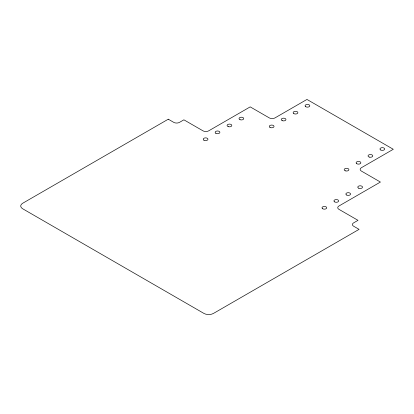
<?xml version="1.0" encoding="UTF-8"?>
<svg xmlns="http://www.w3.org/2000/svg" width="414" height="414" viewBox="0 0 414 414"><rect width="100%" height="100%" fill="white"/><g stroke="black" fill="none" stroke-linecap="round" stroke-linejoin="round"><path stroke-width="0.62" d="M168.281 119.201L22.677 203.264A6.748 3.897 0 0 0 22.677 208.77L203.931 313.419A6.748 3.897 0 0 0 213.474 313.419L359.078 229.356L353.592 226.189A4.047 2.339 0 0 1 353.592 222.882L358.001 220.336L338.921 209.324A4.047 2.339 0 0 1 338.921 206.017L380.419 182.056L361.339 171.044A4.047 2.339 0 0 1 361.339 167.737L393.3 149.288L306.965 99.443L275.005 117.892A4.047 2.339 0 0 1 269.281 117.892L250.201 106.874L208.703 130.834A4.047 2.339 0 0 1 202.979 130.834L183.899 119.822L179.49 122.368A4.047 2.339 0 0 1 173.766 122.368L168.281 119.201M322.703 208.77A2.36 1.361 0 0 0 326.656 208.159A2.36 1.361 0 0 0 323.764 206.488A2.36 1.361 0 0 0 322.703 208.77M346.554 194.999A2.36 1.361 0 0 0 350.503 194.389A2.36 1.361 0 0 0 347.615 192.722A2.36 1.361 0 0 0 346.554 194.999M358.477 188.116A2.36 1.361 0 0 0 362.431 187.506A2.36 1.361 0 0 0 359.538 185.834A2.36 1.361 0 0 0 358.477 188.116M293.862 113.633A2.36 1.361 0 0 0 297.801 113.001A2.36 1.361 0 0 0 294.887 111.345A2.36 1.361 0 0 0 293.862 113.633M345.374 170.847A2.36 1.361 0 0 0 348.914 169.668A2.36 1.361 0 0 0 345.374 168.482A2.36 1.361 0 0 0 345.374 170.847M369.226 157.077A2.36 1.361 0 0 0 372.766 155.897A2.36 1.361 0 0 0 369.226 154.717A2.36 1.361 0 0 0 369.226 157.077M215.86 133.313A2.36 1.361 0 0 0 219.808 132.703A2.36 1.361 0 0 0 216.915 131.031A2.36 1.361 0 0 0 215.86 133.313M228.274 126.648A2.36 1.361 0 0 0 231.814 125.463A2.36 1.361 0 0 0 228.274 124.283A2.36 1.361 0 0 0 228.274 126.648M305.786 106.745A2.36 1.361 0 0 0 309.729 106.113A2.36 1.361 0 0 0 306.81 104.463A2.36 1.361 0 0 0 305.786 106.745M380.657 149.977A2.36 1.361 0 0 0 384.611 149.366A2.36 1.361 0 0 0 381.718 147.694A2.36 1.361 0 0 0 380.657 149.977M334.631 201.887A2.36 1.361 0 0 0 338.58 201.276A2.36 1.361 0 0 0 335.687 199.605A2.36 1.361 0 0 0 334.631 201.887M269.995 127.393A2.36 1.361 0 0 0 273.949 126.782A2.36 1.361 0 0 0 271.056 125.111A2.36 1.361 0 0 0 269.995 127.393M356.811 163.742A2.36 1.361 0 0 0 360.76 163.132A2.36 1.361 0 0 0 357.867 161.465A2.36 1.361 0 0 0 356.811 163.742M282.317 120.691A2.36 1.361 0 0 0 285.95 119.605A2.36 1.361 0 0 0 282.503 118.332A2.36 1.361 0 0 0 282.317 120.691M240.032 119.698A2.36 1.361 0 0 0 243.732 118.694A2.36 1.361 0 0 0 240.374 117.348A2.36 1.361 0 0 0 240.032 119.698M203.931 140.196A2.36 1.361 0 0 0 207.885 139.585A2.36 1.361 0 0 0 204.992 137.919A2.36 1.361 0 0 0 203.931 140.196"/></g></svg>
